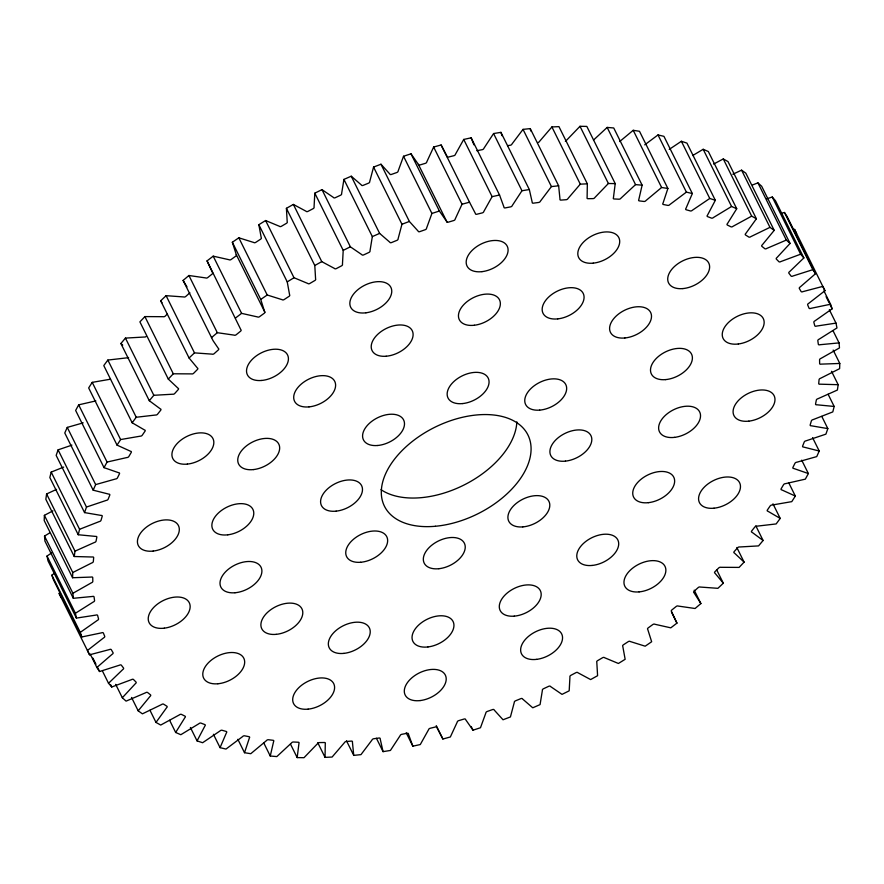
<?xml version="1.0" encoding="UTF-8"?>
<svg xmlns="http://www.w3.org/2000/svg" width="884" height="884" viewBox="0 0 884 884"><rect width="100%" height="100%" fill="white"/><g stroke="black" fill="none" stroke-linecap="round" stroke-linejoin="round"><path stroke-width="1.33" d="M446.995 222.05L418.397 164.413L410.994 153.816L403.524 156.258L398.143 171.032A1.569 0.95 -26.4 0 1 396.817 172.513L391.402 174.435A1.569 0.95 -26.4 0 1 389.8 173.982L380.971 164.236L373.567 167.065L369.7 181.651A1.569 0.95 -26.4 0 1 368.495 183.176L363.147 185.364A1.569 0.95 -26.4 0 1 361.446 185.032L351.246 176.203L343.931 179.397L341.611 193.707A1.569 0.95 -26.4 0 1 340.539 195.242L335.279 197.696A1.569 0.95 -26.4 0 1 333.489 197.486L321.986 189.629L314.814 193.176L314.052 207.11A1.569 0.95 -26.4 0 1 313.124 208.668L307.986 211.364A1.569 0.95 -26.4 0 1 306.118 211.276L293.377 204.425L286.405 208.304L287.201 221.785A1.569 0.95 -26.4 0 1 286.427 223.343L281.432 226.271A1.569 0.95 -26.4 0 1 279.499 226.315L265.598 220.525L258.857 224.702L261.211 237.652A1.569 0.95 -26.4 0 1 260.592 239.199L255.785 242.338A1.569 0.95 -26.4 0 1 253.796 242.492L238.824 237.807L232.348 242.26L236.249 254.592L264.868 312.229M286.405 208.304L314.792 265.498L315.588 278.99A1.569 0.95 -26.4 0 1 314.814 280.537L309.831 283.466A1.569 0.95 -26.4 0 1 307.897 283.51L293.996 277.72L265.598 220.525M52.929 510.853L44.388 515.328L44.2 520.543L72.587 577.738L91.262 577.064A1.569 0.95 -26.4 0 1 92.743 577.639L92.82 581.363A1.569 0.95 -26.4 0 1 91.383 582.81L72.919 593.274L73.317 598.302L92.466 596.468A1.569 0.95 -26.4 0 1 94.058 596.932L94.566 600.512A1.569 0.95 -26.4 0 1 93.251 602.004L75.416 613.264L76.4 618.093L95.914 615.098A1.569 0.95 -26.4 0 1 97.616 615.441L98.533 618.866A1.569 0.95 -26.4 0 1 97.35 620.38L80.267 632.369L81.825 636.955L101.583 632.834A1.569 0.95 -26.4 0 1 103.373 633.054L104.71 636.292A1.569 0.95 -26.4 0 1 103.66 637.839L87.428 650.48L89.56 654.812L109.439 649.574A1.569 0.95 -26.4 0 1 111.307 649.674L113.053 652.712A1.569 0.95 -26.4 0 1 112.146 654.259L96.875 667.486L99.56 671.52L119.439 665.21A1.569 0.95 -26.4 0 1 121.362 665.188L123.517 668.006A1.569 0.95 -26.4 0 1 122.754 669.553L108.522 683.277L111.749 686.99L131.506 679.641A1.569 0.95 -26.4 0 1 133.484 679.498L136.025 682.072A1.569 0.95 -26.4 0 1 135.418 683.619L122.323 697.752L126.069 701.134L145.573 692.78A1.569 0.95 -26.4 0 1 147.606 692.515L150.501 694.846A1.569 0.95 -26.4 0 1 150.059 696.371L138.18 710.824L142.423 713.841L161.562 704.559A1.569 0.95 -26.4 0 1 163.617 704.172L166.877 706.228A1.569 0.95 -26.4 0 1 166.59 707.73L155.993 722.427L160.711 725.057L179.364 714.891A1.569 0.95 -26.4 0 1 181.441 714.394L185.021 716.162A1.569 0.95 -26.4 0 1 184.9 717.631L175.662 732.471L180.822 734.714L198.878 723.72A1.569 0.95 -26.4 0 1 200.955 723.101L204.845 724.582A1.569 0.95 -26.4 0 1 204.889 726.007L197.066 740.891L202.624 742.726L219.972 730.98A1.569 0.95 -26.4 0 1 222.039 730.261L226.227 731.444A1.569 0.95 -26.4 0 1 226.426 732.803L220.061 747.654L225.995 749.068L242.525 736.648A1.569 0.95 -26.4 0 1 244.581 735.808L249.012 736.681A1.569 0.95 -26.4 0 1 249.376 737.996L244.514 752.715L250.78 753.698L266.393 740.67A1.569 0.95 -26.4 0 1 268.416 739.731L273.079 740.295A1.569 0.95 -26.4 0 1 273.609 741.532L270.261 756.03L276.836 756.582L291.433 743.024A1.569 0.95 -26.4 0 1 293.411 741.996L298.284 742.24A1.569 0.95 -26.4 0 1 298.958 743.389L297.168 757.588L303.997 757.699L317.489 743.698A1.569 0.95 -26.4 0 1 319.4 742.582L324.45 742.505A1.569 0.95 -26.4 0 1 325.279 743.577L325.047 757.367L332.097 757.047L344.406 742.693A1.569 0.95 -26.4 0 1 346.252 741.488L351.434 741.09A1.569 0.95 -26.4 0 1 352.418 742.074L353.744 755.389L360.97 754.627L372.009 740.007A1.569 0.95 -26.4 0 1 373.766 738.737L379.059 738.018A1.569 0.95 -26.4 0 1 380.186 738.902L383.07 751.643L390.419 750.45L400.12 735.654A1.569 0.95 -26.4 0 1 401.789 734.317L407.17 733.289A1.569 0.95 -26.4 0 1 408.419 734.074L412.839 746.173L420.276 744.56L428.585 729.676A1.569 0.95 -26.4 0 1 430.154 728.283L435.58 726.946A1.569 0.95 -26.4 0 1 436.95 727.62L442.884 739.013L450.354 736.969L457.227 722.095A1.569 0.95 -26.4 0 1 458.685 720.648L464.111 719.024A1.569 0.95 -26.4 0 1 465.603 719.587L473.006 730.184L480.476 727.742L485.857 712.968A1.569 0.95 -26.4 0 1 487.183 711.487L492.598 709.565A1.569 0.95 -26.4 0 1 494.2 710.018L503.029 719.764L510.433 716.935L514.3 702.349A1.569 0.95 -26.4 0 1 515.505 700.824L520.853 698.636A1.569 0.95 -26.4 0 1 522.554 698.968L532.754 707.797L540.069 704.603L542.389 690.293A1.569 0.95 -26.4 0 1 543.461 688.758L548.721 686.304A1.569 0.95 -26.4 0 1 550.511 686.514L562.014 694.371L569.186 690.824L569.948 676.89A1.569 0.95 -26.4 0 1 570.876 675.332L576.014 672.636A1.569 0.95 -26.4 0 1 577.882 672.724L590.622 679.575L597.595 675.696L596.799 662.215A1.569 0.95 -26.4 0 1 597.573 660.657L602.568 657.729A1.569 0.95 -26.4 0 1 604.501 657.685L618.402 663.475L625.143 659.298L622.789 646.348A1.569 0.95 -26.4 0 1 623.408 644.801L628.215 641.662A1.569 0.95 -26.4 0 1 630.204 641.508L645.176 646.193L651.652 641.74L647.751 629.408A1.569 0.95 -26.4 0 1 648.215 627.872L652.801 624.546A1.569 0.95 -26.4 0 1 654.834 624.259L670.79 627.839L676.945 623.121L671.531 611.485A1.569 0.95 -26.4 0 1 671.84 609.982L676.183 606.479A1.569 0.95 -26.4 0 1 678.238 606.07L695.078 608.501L700.89 603.573L694.238 590.181M72.587 577.738L72.775 572.523L44.388 515.328M833.159 350.075L839.8 363.457L839.612 368.672L820.617 378.264A1.569 0.95 -26.4 0 0 819.07 379.667L818.717 383.501A1.569 0.95 -26.4 0 0 820.087 384.186L838.165 384.695L837.391 390.043L817.987 398.717A1.569 0.95 -26.4 0 0 816.33 400.065L815.556 403.988A1.569 0.95 -26.4 0 0 816.794 404.784L834.164 406.452L832.805 411.911L813.125 419.613A1.569 0.95 -26.4 0 0 811.379 420.883L810.186 424.884A1.569 0.95 -26.4 0 0 811.291 425.79L827.833 428.607L825.91 434.143L806.064 440.818A1.569 0.95 -26.4 0 0 804.23 442.022L802.628 446.066A1.569 0.95 -26.4 0 0 803.589 447.061L819.225 451.017L816.739 456.597L796.838 462.21A1.569 0.95 -26.4 0 0 794.937 463.338L792.926 467.393A1.569 0.95 -26.4 0 0 793.744 468.476L808.363 473.548L805.335 479.15L785.522 483.647A1.569 0.95 -26.4 0 0 783.556 484.686L781.158 488.742A1.569 0.95 -26.4 0 0 781.821 489.913L795.335 496.068L791.777 501.637L772.163 505.018A1.569 0.95 -26.4 0 0 770.152 505.957L767.389 509.98A1.569 0.95 -26.4 0 0 767.887 511.228L780.218 518.422L776.152 523.936L756.87 526.168A1.569 0.95 -26.4 0 0 754.826 527.008L751.687 530.975A1.569 0.95 -26.4 0 0 752.041 532.29L763.102 540.489L758.56 545.903L739.709 546.975A1.569 0.95 -26.4 0 0 737.643 547.715L734.173 551.605A1.569 0.95 -26.4 0 0 734.361 552.975L744.096 562.125L739.101 567.406L720.814 567.307A1.569 0.95 -26.4 0 0 718.736 567.937L714.946 571.727A1.569 0.95 -26.4 0 0 714.968 573.152L723.311 583.197L717.896 588.324L700.283 587.053A1.569 0.95 -26.4 0 0 698.205 587.573L694.128 591.219A1.569 0.95 -26.4 0 0 693.984 592.7L700.89 603.573M565.351 141.263A1.569 0.95 -26.4 0 0 566.511 140.302L580.003 126.301L586.832 126.412L615.22 183.618L613.43 197.806A1.569 0.95 -26.4 0 0 614.115 198.966L618.988 199.198A1.569 0.95 -26.4 0 0 620.955 198.171L635.552 184.623L642.127 185.165L638.789 199.673A1.569 0.95 -26.4 0 0 639.309 200.9L643.983 201.464A1.569 0.95 -26.4 0 0 645.994 200.535L661.608 187.496L667.884 188.48L663.011 203.209A1.569 0.95 -26.4 0 0 663.376 204.513L667.818 205.386A1.569 0.95 -26.4 0 0 669.862 204.547L686.393 192.126L692.338 193.541L685.973 208.392A1.569 0.95 -26.4 0 0 686.172 209.762L690.349 210.933A1.569 0.95 -26.4 0 0 692.415 210.215L709.764 198.469L715.333 200.303L707.498 215.188A1.569 0.95 -26.4 0 0 707.543 216.613L711.432 218.094A1.569 0.95 -26.4 0 0 713.51 217.475L731.576 206.491L736.726 208.734L727.488 223.564A1.569 0.95 -26.4 0 0 727.366 225.033L730.946 226.801A1.569 0.95 -26.4 0 0 733.024 226.304L751.687 216.138L756.395 218.779L745.809 233.464A1.569 0.95 -26.4 0 0 745.521 234.967L748.77 237.023A1.569 0.95 -26.4 0 0 750.825 236.636L769.975 227.354L774.207 230.37L762.328 244.824A1.569 0.95 -26.4 0 0 761.886 246.349L764.793 248.68A1.569 0.95 -26.4 0 0 766.815 248.415L786.329 240.072L790.064 243.443L776.97 257.575A1.569 0.95 -26.4 0 0 776.373 259.123L778.903 261.697A1.569 0.95 -26.4 0 0 780.881 261.553L800.639 254.205L803.865 257.929L789.633 271.642A1.569 0.95 -26.4 0 0 788.882 273.2L791.025 276.018A1.569 0.95 -26.4 0 0 792.959 275.996L812.838 269.675L815.523 273.708L800.241 286.935A1.569 0.95 -26.4 0 0 799.335 288.482L801.092 291.521A1.569 0.95 -26.4 0 0 802.948 291.621L822.827 286.394L824.96 290.714L808.727 303.356A1.569 0.95 -26.4 0 0 807.678 304.903L809.026 308.14A1.569 0.95 -26.4 0 0 810.805 308.361L830.562 304.24L832.131 308.825L815.048 320.815A1.569 0.95 -26.4 0 0 813.855 322.34L814.783 325.754A1.569 0.95 -26.4 0 0 816.473 326.097L835.988 323.113L836.971 327.942L819.148 339.191A1.569 0.95 -26.4 0 0 817.822 340.683L818.33 344.263A1.569 0.95 -26.4 0 0 819.921 344.727L839.071 342.893L839.48 347.92L821.004 358.385A1.569 0.95 -26.4 0 0 819.567 359.832L819.645 363.556A1.569 0.95 -26.4 0 0 821.125 364.131L839.8 363.457M314.814 193.176L343.213 250.371L342.451 264.305A1.569 0.95 -26.4 0 1 341.522 265.863L336.384 268.559A1.569 0.95 -26.4 0 1 334.517 268.471L321.765 261.631L293.377 204.425M56.543 489.382L46.609 493.957L45.835 499.305L74.234 556.511L92.312 557.008A1.569 0.95 -26.4 0 1 93.671 557.693L93.328 561.528A1.569 0.95 -26.4 0 1 91.77 562.931L72.775 572.523M74.234 556.511L75.007 551.152L46.609 493.957M343.931 179.397L372.33 236.592L370.009 250.901A1.569 0.95 -26.4 0 1 368.937 252.437L363.678 254.89A1.569 0.95 -26.4 0 1 361.887 254.691L350.373 246.824L321.986 189.629M63.681 467.095L51.195 472.089L49.836 477.548L78.234 534.743L95.594 536.411A1.569 0.95 -26.4 0 1 96.831 537.207L96.058 541.141A1.569 0.95 -26.4 0 1 94.4 542.478L75.007 551.152M78.234 534.743L79.582 529.284L51.195 472.089M373.567 167.065L401.955 224.26L398.087 238.846A1.569 0.95 -26.4 0 1 396.883 240.371L391.535 242.559A1.569 0.95 -26.4 0 1 389.833 242.227L379.634 233.398L351.246 176.203M71.902 445.127L58.09 449.857L56.167 455.393L84.555 512.598L101.108 515.416A1.569 0.95 -26.4 0 1 102.212 516.311L101.019 520.311A1.569 0.95 -26.4 0 1 99.262 521.582L79.582 529.284M84.555 512.598L86.477 507.051L58.09 449.857M615.22 183.618L608.391 183.496L594.899 197.497A1.569 0.95 -26.4 0 1 592.987 198.613L587.937 198.69A1.569 0.95 -26.4 0 1 587.109 197.618L587.341 183.828L580.291 184.159L567.992 198.513A1.569 0.95 -26.4 0 1 566.147 199.707L560.953 200.104A1.569 0.95 -26.4 0 1 559.981 199.121L558.644 185.806L551.428 186.579L540.389 201.198A1.569 0.95 -26.4 0 1 538.621 202.469L533.328 203.176A1.569 0.95 -26.4 0 1 532.212 202.292L529.328 189.552L521.969 190.745L512.267 205.541A1.569 0.95 -26.4 0 1 510.598 206.878L505.228 207.906A1.569 0.95 -26.4 0 1 503.968 207.121L499.548 195.021L492.112 196.646L483.802 211.519A1.569 0.95 -26.4 0 1 482.233 212.911L476.819 214.248A1.569 0.95 -26.4 0 1 475.437 213.574L469.514 202.193L462.034 204.226L455.172 219.099A1.569 0.95 -26.4 0 1 453.713 220.547L448.287 222.171A1.569 0.95 -26.4 0 1 446.785 221.608L439.381 211.011L431.922 213.453L426.541 228.227A1.569 0.95 -26.4 0 1 425.204 229.718L419.801 231.63A1.569 0.95 -26.4 0 1 418.187 231.177L409.369 221.442L380.971 164.236M83.206 422.85L67.261 427.403L64.775 432.983L93.174 490.178L108.809 494.134A1.569 0.95 -26.4 0 1 109.771 495.128L108.168 499.173A1.569 0.95 -26.4 0 1 106.334 500.377L86.477 507.051M93.174 490.178L95.66 484.598L115.55 478.984A1.569 0.95 -26.4 0 0 117.462 477.857L119.462 473.802A1.569 0.95 -26.4 0 0 118.644 472.719L104.025 467.647L75.637 410.452L78.665 404.85L95.859 400.905M499.548 195.021L471.161 137.827L463.724 139.44L455.415 154.324A1.569 0.95 -26.4 0 1 453.846 155.717L448.42 157.054A1.569 0.95 -26.4 0 1 447.05 156.38L441.116 144.987L433.646 147.031L426.773 161.905A1.569 0.95 -26.4 0 1 425.314 163.352L419.889 164.977A1.569 0.95 -26.4 0 1 418.397 164.413M104.025 467.647L107.063 462.056L126.876 457.547A1.569 0.95 -26.4 0 0 128.843 456.509L131.23 452.453A1.569 0.95 -26.4 0 0 130.567 451.282L117.053 445.127L88.665 387.932L92.223 382.363L110.533 379.192M117.053 445.127L120.611 439.558L140.225 436.177A1.569 0.95 -26.4 0 0 142.236 435.237L145.009 431.215A1.569 0.95 -26.4 0 0 144.501 429.967L132.169 422.773L103.782 365.578L107.848 360.064L127.13 357.832A1.569 0.95 -26.4 0 0 128.6 357.501M529.328 189.552L500.93 132.357L493.581 133.55L483.879 148.346A1.569 0.95 -26.4 0 1 482.211 149.683L476.83 150.711M132.169 422.773L136.235 417.259L155.529 415.027A1.569 0.95 -26.4 0 0 157.573 414.187L160.7 410.22A1.569 0.95 -26.4 0 0 160.358 408.905L149.285 400.706L120.898 343.511L125.44 338.097L144.291 337.025A1.569 0.95 -26.4 0 0 146.357 336.285M558.644 185.806L530.256 128.611L523.03 129.373L511.991 143.993A1.569 0.95 -26.4 0 1 510.234 145.263L507.582 145.628M149.285 400.706L153.827 395.292L172.678 394.22A1.569 0.95 -26.4 0 0 174.745 393.479L178.214 389.601A1.569 0.95 -26.4 0 0 178.027 388.22L168.292 379.07L139.904 321.875L144.899 316.594L163.186 316.693A1.569 0.95 -26.4 0 0 165.264 316.063L167.153 314.163M587.341 183.828L558.953 126.633L551.903 126.953L539.594 141.307A1.569 0.95 -26.4 0 1 537.748 142.512M168.292 379.07L173.286 373.788L191.585 373.888A1.569 0.95 -26.4 0 0 193.662 373.258L197.441 369.468A1.569 0.95 -26.4 0 0 197.419 368.042L189.077 357.998L160.689 300.803L166.104 295.676L183.717 296.947A1.569 0.95 -26.4 0 0 185.795 296.427L189.872 292.781M593.507 140.07L607.164 127.418L613.739 127.97L642.127 185.165M189.077 357.998L194.491 352.882L212.116 354.141A1.569 0.95 -26.4 0 0 214.193 353.633L218.271 349.976A1.569 0.95 -26.4 0 0 218.414 348.506L213.099 340.727L183.11 280.427L188.922 275.499L205.762 277.93A1.569 0.95 -26.4 0 0 207.817 277.521L212.16 274.018A1.569 0.95 -26.4 0 0 212.469 272.515L207.055 260.879L213.21 256.161L229.166 259.741A1.569 0.95 -26.4 0 0 231.199 259.454L235.785 256.128A1.569 0.95 -26.4 0 0 236.249 254.592M619.64 141.584L633.22 130.302L639.486 131.285L667.884 188.48M211.508 337.633L217.309 332.693L234.149 335.124A1.569 0.95 -26.4 0 0 236.205 334.727L240.558 331.213A1.569 0.95 -26.4 0 0 240.857 329.71L207.055 260.879M644.712 144.854L658.005 134.932L663.939 136.346L692.338 193.541M235.442 318.074L241.597 313.367L257.564 316.936A1.569 0.95 -26.4 0 0 259.587 316.649L264.172 313.323A1.569 0.95 -26.4 0 0 264.647 311.787L260.747 299.455L232.348 242.26M81.825 636.955L53.438 579.76L51.869 575.175L54.554 573.141M669.232 149.396L681.376 141.274L686.934 143.109L715.333 200.303M260.747 299.455L267.211 295.002L282.195 299.698A1.569 0.95 -26.4 0 0 284.184 299.532L288.98 296.394A1.569 0.95 -26.4 0 0 289.598 294.847L287.245 281.897L258.857 224.702M76.4 618.093L48.012 560.887L47.029 556.058L51.725 552.865M692.724 155.518L703.178 149.285L708.338 151.529L736.726 208.734M287.245 281.897L293.996 277.72M73.317 598.302L44.929 541.107L44.52 536.08L49.416 533.085M713.631 164.059L723.289 158.943L728.007 161.573L756.395 218.779M314.792 265.498L321.765 261.631M732.836 174.236L741.577 170.159L745.82 173.176L774.207 230.37M343.213 250.371L350.373 246.824M372.33 236.592L379.634 233.398M752.582 184.944L757.931 182.866L761.676 186.248L790.064 243.443M401.955 224.26L409.369 221.442M766.859 198.812L772.251 197.01L775.478 200.723L803.865 257.929M781.202 213.387L784.439 212.48L787.125 216.514L815.523 273.708M120.898 343.511L122.732 345.114M160.689 300.803L162.015 302.726M186.977 286.858L183.11 280.427M824.96 290.714L794.44 229.188L796.572 233.52M823.921 290.847L830.562 304.24M784.439 212.48L812.838 269.675M826.087 296.659L829.104 302.748M830.319 305.179L832.131 308.825M829.347 309.72L835.988 323.113M772.251 197.01L800.639 254.205M833.037 330.726L839.071 342.893M757.931 182.866L786.329 240.072M741.577 170.159L769.975 227.354M831.512 371.302L838.165 384.695M723.289 158.943L751.687 216.138M828.12 394.275L834.164 406.452M703.178 149.285L731.576 206.491M821.8 416.43L827.833 428.607M681.376 141.274L709.764 198.469M812.573 437.635L819.225 451.017M658.005 134.932L686.393 192.126M801.722 460.166L808.363 473.548M633.22 130.302L661.608 187.496M788.694 482.686L795.335 496.068M607.164 127.418L635.552 184.623M772.97 503.825L780.218 518.422M580.003 126.301L608.391 183.496M755.853 525.892L763.102 540.489M551.903 126.953L580.291 184.159M736.847 547.516L744.096 562.125M523.03 129.373L551.428 186.579M716.67 569.804L723.311 583.197M493.581 133.55L521.969 190.745M463.724 139.44L492.112 196.646M441.116 144.987L469.514 202.193M671.509 612.17L676.945 623.121M433.646 147.031L462.034 204.226M410.994 153.816L439.381 211.011M403.524 156.258L431.922 213.453M238.824 237.807L267.211 295.002M471.194 726.538L473.006 730.184M213.21 256.161L241.597 313.367M436.243 725.62L442.884 739.013M188.922 275.499L217.309 332.693M406.198 732.792L412.839 746.173M166.104 295.676L194.491 352.882M376.418 738.262L383.07 751.643M144.899 316.594L173.286 373.788M346.495 740.781L353.744 755.389M125.44 338.097L153.827 395.292M317.798 742.77L325.047 757.367M107.848 360.064L136.235 417.259M290.527 744.195L297.168 757.588M92.223 382.363L120.611 439.558M263.62 742.637L270.261 756.03M78.665 404.85L107.063 462.056M237.862 739.322L244.514 752.715M67.261 427.403L95.66 484.598M213.409 734.273L220.061 747.654M190.414 727.51L197.066 740.891M169.629 720.294L175.662 732.471M149.96 710.25L155.993 722.427M131.539 697.443L138.18 710.824M44.52 536.08L72.919 593.274M115.682 684.36L122.323 697.752M47.029 556.058L75.416 613.264M110.544 684.559L111.749 686.99M102.489 671.1L108.522 683.277M51.869 575.175L80.267 632.369M92.908 658.127L95.936 664.216M97.141 666.646L99.56 671.52M90.223 654.094L96.875 667.486M89.56 654.812L59.04 593.286L61.173 597.606M471.161 137.827L473.901 144.81M500.93 132.357L502.013 135.694M530.256 128.611L530.698 130.954M516.853 421.867A80.09 48.311 -26.4 0 1 463.735 485.15A80.09 48.311 -26.4 0 1 381.004 489.659M593.252 263.145A22.42 13.525 -26.4 0 0 619.021 238.039A22.42 13.525 -26.4 0 0 583.992 241.608A22.42 13.525 -26.4 0 0 593.252 263.145M481.946 271.653A22.42 13.525 -26.4 0 0 507.317 246.382A22.42 13.525 -26.4 0 0 472.144 250.371A22.42 13.525 -26.4 0 0 481.946 271.653M365.932 312.803A22.42 13.525 -26.4 0 0 390.894 287.377A22.42 13.525 -26.4 0 0 355.578 291.786A22.42 13.525 -26.4 0 0 365.932 312.803M261.653 380.463A22.42 13.525 -26.4 0 0 287.819 355.523A22.42 13.525 -26.4 0 0 252.946 358.672A22.42 13.525 -26.4 0 0 261.653 380.463M187.375 464.1A22.42 13.525 -26.4 0 0 213.143 438.983A22.42 13.525 -26.4 0 0 178.115 442.553A22.42 13.525 -26.4 0 0 187.375 464.1M153.175 551.075A22.42 13.525 -26.4 0 0 178.546 525.803A22.42 13.525 -26.4 0 0 143.374 529.803A22.42 13.525 -26.4 0 0 153.175 551.075M164.325 628.17A22.42 13.525 -26.4 0 0 189.287 602.744A22.42 13.525 -26.4 0 0 153.971 607.153A22.42 13.525 -26.4 0 0 164.325 628.17M217.895 683.763A22.42 13.525 -26.4 0 0 244.072 658.823A22.42 13.525 -26.4 0 0 209.199 661.972A22.42 13.525 -26.4 0 0 217.895 683.763M308.129 709.145A22.42 13.525 -26.4 0 0 333.909 684.039A22.42 13.525 -26.4 0 0 298.88 687.608A22.42 13.525 -26.4 0 0 308.129 709.145M420.066 700.581A22.42 13.525 -26.4 0 0 445.437 675.31A22.42 13.525 -26.4 0 0 410.264 679.299A22.42 13.525 -26.4 0 0 420.066 700.581M536.721 659.354A22.42 13.525 -26.4 0 0 561.683 633.927A22.42 13.525 -26.4 0 0 526.367 638.347A22.42 13.525 -26.4 0 0 536.721 659.354M639.099 591.893A22.42 13.525 -26.4 0 0 665.265 566.942A22.42 13.525 -26.4 0 0 630.391 570.092A22.42 13.525 -26.4 0 0 639.099 591.893M714.007 508.201A22.42 13.525 -26.4 0 0 739.786 483.095A22.42 13.525 -26.4 0 0 704.758 486.664A22.42 13.525 -26.4 0 0 714.007 508.201M748.836 421.149A22.42 13.525 -26.4 0 0 774.207 395.877A22.42 13.525 -26.4 0 0 739.035 399.877A22.42 13.525 -26.4 0 0 748.836 421.149M738.328 343.987A22.42 13.525 -26.4 0 0 763.29 318.56A22.42 13.525 -26.4 0 0 727.974 322.98A22.42 13.525 -26.4 0 0 738.328 343.987M557.771 318.881A22.42 13.525 -26.4 0 0 583.341 293.687A22.42 13.525 -26.4 0 0 548.235 297.477A22.42 13.525 -26.4 0 0 557.771 318.881M474.377 325.246A22.42 13.525 -26.4 0 0 499.537 299.897A22.42 13.525 -26.4 0 0 464.288 304.107A22.42 13.525 -26.4 0 0 474.377 325.246M386.175 356.23A22.42 13.525 -26.4 0 0 412.541 331.367A22.42 13.525 -26.4 0 0 377.744 334.318A22.42 13.525 -26.4 0 0 386.175 356.23M309.002 406.883A22.42 13.525 -26.4 0 0 334.959 381.844A22.42 13.525 -26.4 0 0 300.007 385.214A22.42 13.525 -26.4 0 0 309.002 406.883M253.365 469.592A22.42 13.525 -26.4 0 0 278.935 444.398A22.42 13.525 -26.4 0 0 243.818 448.188A22.42 13.525 -26.4 0 0 253.365 469.592M227.807 534.82A22.42 13.525 -26.4 0 0 252.957 509.471A22.42 13.525 -26.4 0 0 217.707 513.681A22.42 13.525 -26.4 0 0 227.807 534.82M234.978 592.755A22.42 13.525 -26.4 0 0 261.332 567.893A22.42 13.525 -26.4 0 0 226.536 570.843A22.42 13.525 -26.4 0 0 234.978 592.755M276.184 634.347A22.42 13.525 -26.4 0 0 302.151 609.319A22.42 13.525 -26.4 0 0 267.189 612.689A22.42 13.525 -26.4 0 0 276.184 634.347M343.942 653.375A22.42 13.525 -26.4 0 0 369.501 628.181A22.42 13.525 -26.4 0 0 334.395 631.983A22.42 13.525 -26.4 0 0 343.942 653.375M427.966 646.944A22.42 13.525 -26.4 0 0 453.127 621.596A22.42 13.525 -26.4 0 0 417.878 625.806A22.42 13.525 -26.4 0 0 427.966 646.944M514.267 616.148A22.42 13.525 -26.4 0 0 540.621 591.286A22.42 13.525 -26.4 0 0 505.825 594.236A22.42 13.525 -26.4 0 0 514.267 616.148M592.081 565.451A22.42 13.525 -26.4 0 0 618.049 540.411A22.42 13.525 -26.4 0 0 583.086 543.782A22.42 13.525 -26.4 0 0 592.081 565.451M648.348 502.676A22.42 13.525 -26.4 0 0 673.906 477.471A22.42 13.525 -26.4 0 0 638.801 481.272A22.42 13.525 -26.4 0 0 648.348 502.676M674.547 437.37A22.42 13.525 -26.4 0 0 699.708 412.021A22.42 13.525 -26.4 0 0 664.459 416.231A22.42 13.525 -26.4 0 0 674.547 437.37M665.475 379.623A22.42 13.525 -26.4 0 0 691.829 354.76A22.42 13.525 -26.4 0 0 657.033 357.711A22.42 13.525 -26.4 0 0 665.475 379.623M462.708 403.568A22.42 13.525 -26.4 0 0 488.344 378.396A22.42 13.525 -26.4 0 0 453.26 382.12A22.42 13.525 -26.4 0 0 462.708 403.568M377.512 445.503A22.42 13.525 -26.4 0 0 403.933 420.662A22.42 13.525 -26.4 0 0 369.169 423.535A22.42 13.525 -26.4 0 0 377.512 445.503M336.141 511.151A22.42 13.525 -26.4 0 0 361.766 485.979A22.42 13.525 -26.4 0 0 326.693 489.703A22.42 13.525 -26.4 0 0 336.141 511.151M360.661 562.268A22.42 13.525 -26.4 0 0 387.093 537.439A22.42 13.525 -26.4 0 0 352.329 540.301A22.42 13.525 -26.4 0 0 360.661 562.268M438.884 568.71A22.42 13.525 -26.4 0 0 464.52 543.538A22.42 13.525 -26.4 0 0 429.447 547.251A22.42 13.525 -26.4 0 0 438.884 568.71M522.82 526.897A22.42 13.525 -26.4 0 0 549.251 502.068A22.42 13.525 -26.4 0 0 514.488 504.93A22.42 13.525 -26.4 0 0 522.82 526.897M565.462 461.128A22.42 13.525 -26.4 0 0 591.098 435.956A22.42 13.525 -26.4 0 0 556.014 439.679A22.42 13.525 -26.4 0 0 565.462 461.128M682.846 288.593A22.42 13.525 -26.4 0 0 709.023 263.653A22.42 13.525 -26.4 0 0 674.149 266.791A22.42 13.525 -26.4 0 0 682.846 288.593M624.889 337.975A22.42 13.525 -26.4 0 0 650.856 312.947A22.42 13.525 -26.4 0 0 615.905 316.306A22.42 13.525 -26.4 0 0 624.889 337.975M539.671 410.121A22.42 13.525 -26.4 0 0 566.103 385.291A22.42 13.525 -26.4 0 0 531.328 388.164A22.42 13.525 -26.4 0 0 539.671 410.121M435.392 526.267A80.09 48.311 -26.4 0 0 528.897 437.138A80.09 48.311 -26.4 0 0 404.297 448.387A80.09 48.311 -26.4 0 0 435.392 526.267"/></g></svg>
